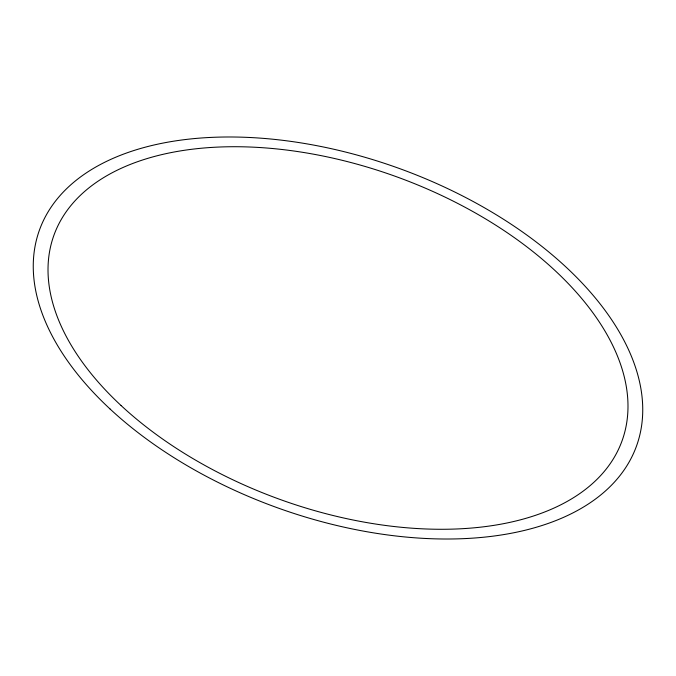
<?xml version="1.0" encoding="UTF-8"?>
<svg xmlns="http://www.w3.org/2000/svg" width="676" height="676" viewBox="0 0 676 676"><rect width="100%" height="100%" fill="white"/><g stroke="black" fill="none" stroke-linecap="round" stroke-linejoin="round"><path stroke-width="1.01" d="M110.061 408.997A317.458 180.264 19.9 0 0 627.134 465.367A317.458 180.264 19.9 0 0 276.805 139.636A317.458 180.264 19.9 0 0 110.061 408.997M121.097 405.558A302.087 171.535 19.9 0 0 613.14 459.198A302.087 171.535 19.9 0 0 279.771 149.244A302.087 171.535 19.9 0 0 121.097 405.558"/></g></svg>
